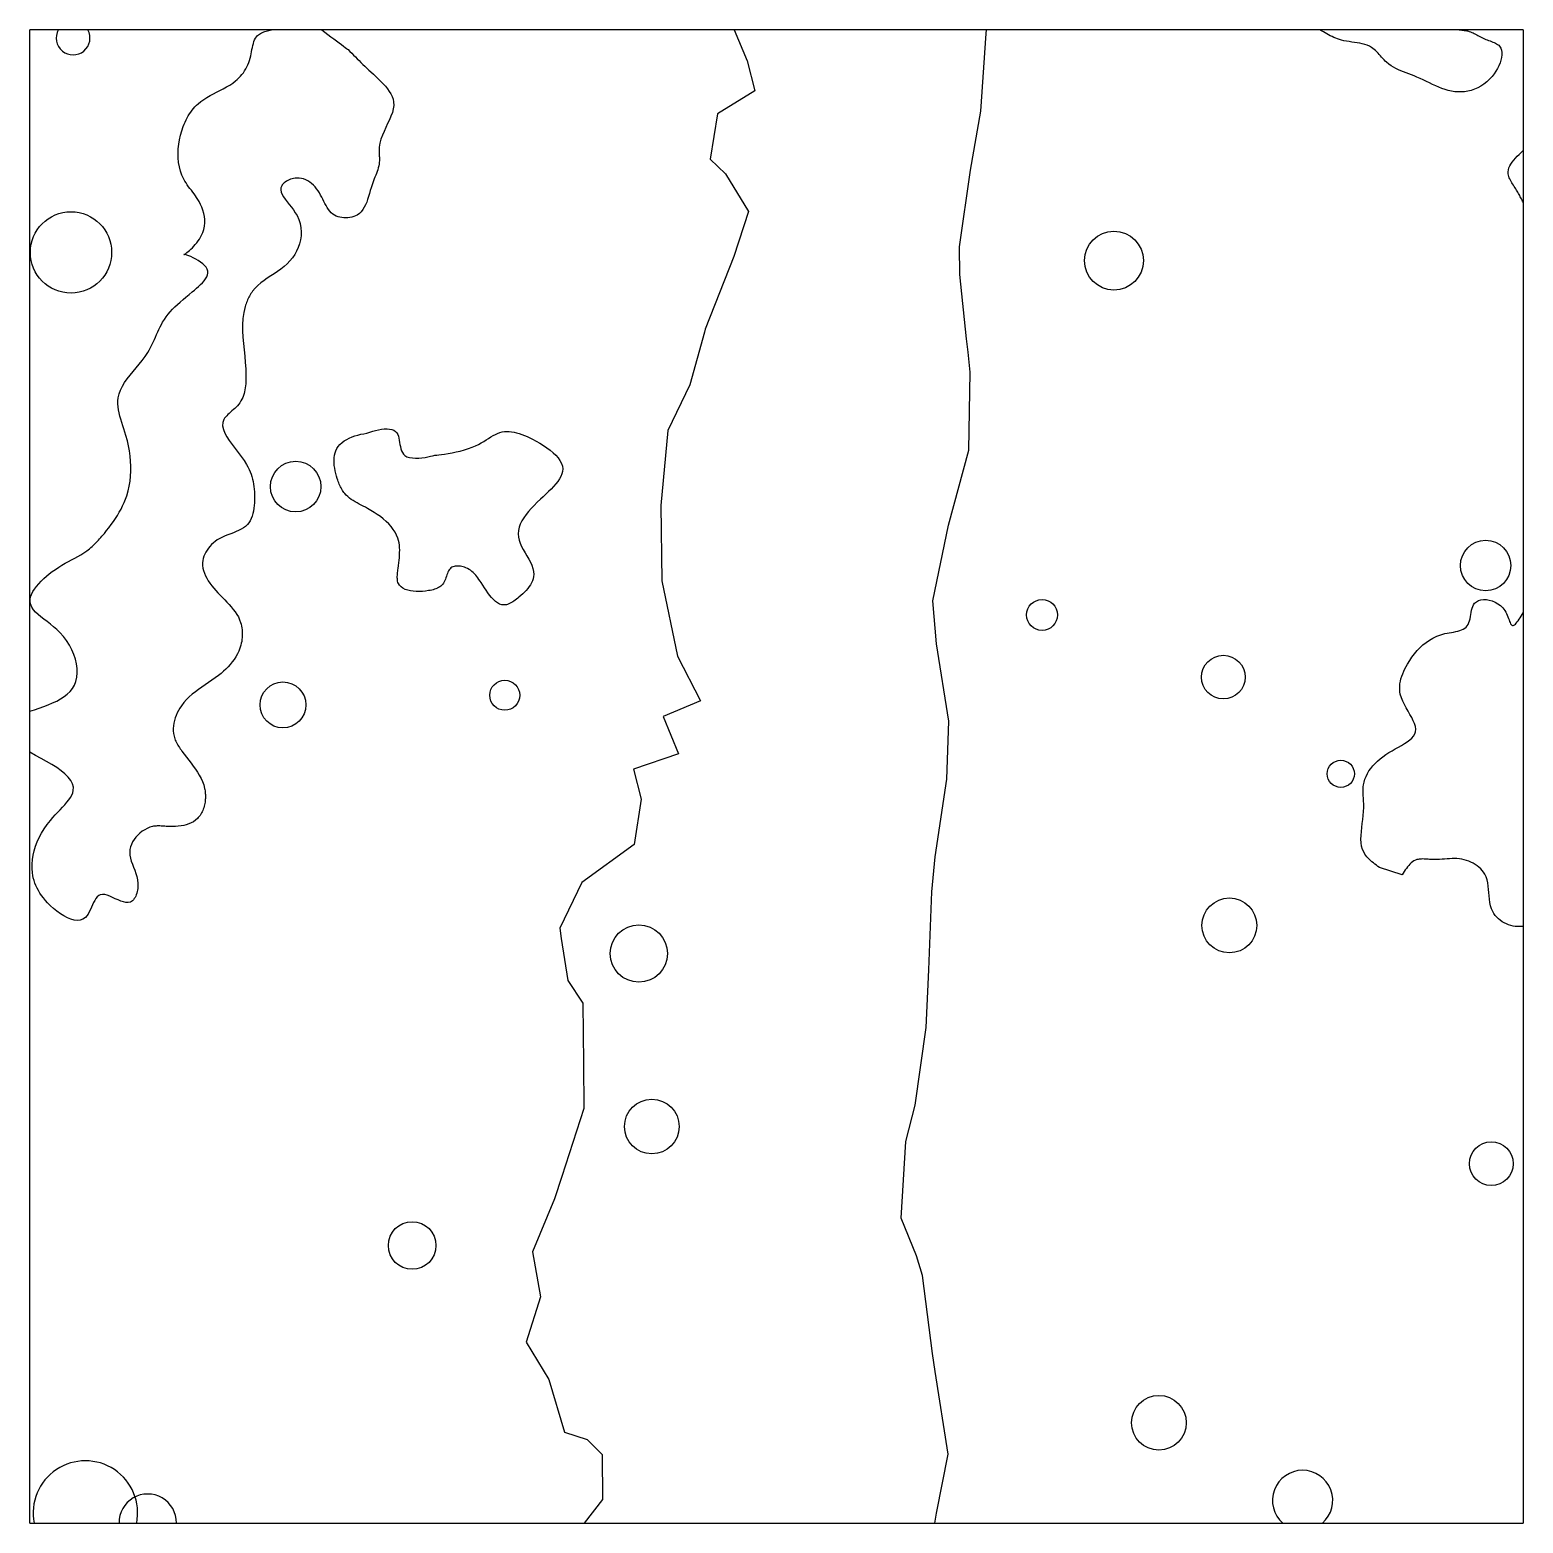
# Model space of a CAD drawing. Extents: x 32.99 to 35.76, y 25.38 to 28.16.
import ezdxf

# ---------------------------------------------------------------- set-up
doc = ezdxf.new("R2010")
doc.units = 0
for name, color, linetype in [('LAYER25', 5, 'CONTINUOUS'), ('LAYER52', 7, 'CONTINUOUS'), ('LAYER56', 7, 'CONTINUOUS'), ('LAYER8', 7, 'CONTINUOUS')]:
    doc.layers.add(name, color=color, linetype=linetype)

msp = doc.modelspace()

# ---------------------------------------------------------------- linework, layer by layer
at = {"layer": 'LAYER25', "color": 5, "linetype": 'CONTINUOUS'}
for points in [[(32.9869, 25.3848), (32.9869, 28.1619)], [(35.764, 28.1619), (32.9869, 28.1619)], [(35.764, 28.1619), (35.764, 25.3848)], [(32.9869, 25.3848), (35.764, 25.3848)]]:
    msp.add_lwpolyline(points, dxfattribs=at)
at = {"layer": 'LAYER52', "color": 7, "linetype": 'CONTINUOUS'}
for points in [[(35.6449, 28.1619), (35.6465, 28.1618), (35.6481, 28.1617), (35.6497, 28.1615), (35.6514, 28.1614), (35.653, 28.1612), (35.6546, 28.161), (35.6561, 28.1607), (35.6577, 28.1605), (35.6593, 28.1602), (35.6608, 28.1599), (35.6623, 28.1595), (35.6638, 28.1591), (35.6662, 28.1583), (35.6686, 28.1573), (35.6709, 28.1563), (35.6732, 28.1552), (35.6754, 28.154), (35.6777, 28.1528), (35.68, 28.1515), (35.6823, 28.1502), (35.6846, 28.1489), (35.687, 28.1477), (35.6894, 28.1465), (35.6919, 28.1453), (35.6945, 28.1442), (35.6971, 28.1432), (35.6998, 28.1422), (35.7024, 28.1413), (35.705, 28.1403), (35.7076, 28.1393), (35.7101, 28.1382), (35.7124, 28.1371), (35.7146, 28.1359), (35.7166, 28.1346), (35.7185, 28.1332), (35.7201, 28.1316), (35.7224, 28.1282), (35.7239, 28.1244), (35.7246, 28.1201), (35.7246, 28.1155), (35.724, 28.1106), (35.7228, 28.1055), (35.7211, 28.1004), (35.7189, 28.0951), (35.7163, 28.09), (35.7133, 28.0849), (35.7101, 28.0801), (35.7065, 28.0755), (35.7017, 28.07), (35.6965, 28.0652), (35.6911, 28.0609), (35.6854, 28.0572), (35.6796, 28.054), (35.6737, 28.0514), (35.6676, 28.0494), (35.6614, 28.0478), (35.6552, 28.0468), (35.649, 28.0464), (35.6429, 28.0464), (35.6367, 28.0469), (35.6307, 28.0478), (35.6247, 28.0492), (35.6189, 28.051), (35.613, 28.053), (35.6072, 28.0554), (35.6014, 28.0579), (35.5957, 28.0605), (35.5899, 28.0633), (35.5841, 28.0661), (35.5783, 28.0689), (35.5724, 28.0716), (35.5665, 28.0742), (35.5616, 28.0762), (35.5565, 28.0781), (35.5515, 28.08), (35.5466, 28.0819), (35.5416, 28.0838), (35.5367, 28.0858), (35.532, 28.0879), (35.5273, 28.0902), (35.5227, 28.0926), (35.5183, 28.0953), (35.5141, 28.0983), (35.5101, 28.1016), (35.5077, 28.1039), (35.5054, 28.1062), (35.5031, 28.1087), (35.5009, 28.1112), (35.4986, 28.1137), (35.4964, 28.1162), (35.4941, 28.1187), (35.4919, 28.1211), (35.4895, 28.1234), (35.4871, 28.1255), (35.4846, 28.1275), (35.4821, 28.1293), (35.478, 28.1316), (35.4738, 28.1334), (35.4694, 28.1349), (35.4648, 28.1361), (35.4601, 28.1371), (35.4552, 28.1379), (35.4503, 28.1386), (35.4454, 28.1393), (35.4404, 28.14), (35.4355, 28.1407), (35.4307, 28.1417), (35.4259, 28.1428), (35.4223, 28.1438), (35.4188, 28.145), (35.4154, 28.1463), (35.412, 28.1478), (35.4087, 28.1493), (35.4054, 28.1509), (35.4021, 28.1526), (35.3989, 28.1544), (35.3957, 28.1563), (35.3925, 28.1581), (35.3893, 28.16), (35.3861, 28.1619)], [(35.764, 27.8414), (35.763, 27.8434), (35.7619, 27.8455), (35.7609, 27.8475), (35.7598, 27.8495), (35.7587, 27.8516), (35.7576, 27.8536), (35.7565, 27.8557), (35.7553, 27.8577), (35.7541, 27.8598), (35.7529, 27.8618), (35.7517, 27.8639), (35.7504, 27.866), (35.7489, 27.8683), (35.7474, 27.8706), (35.7458, 27.8729), (35.7443, 27.8753), (35.7429, 27.8776), (35.7415, 27.8799), (35.7402, 27.8823), (35.7391, 27.8846), (35.7381, 27.8869), (35.7372, 27.8893), (35.7366, 27.8916), (35.7362, 27.8939), (35.7361, 27.8976), (35.7366, 27.9014), (35.7377, 27.9051), (35.7393, 27.9088), (35.7414, 27.9124), (35.7439, 27.916), (35.7467, 27.9197), (35.7498, 27.9232), (35.7532, 27.9268), (35.7567, 27.9304), (35.7603, 27.934), (35.764, 27.9375)]]:
    msp.add_lwpolyline(points, dxfattribs=at)
at = {"layer": 'LAYER56', "color": 7, "linetype": 'CONTINUOUS'}
for centre, radius in [((33.4813, 27.3125), 0.047), ((33.4575, 26.9065), 0.0426)]:
    msp.add_circle(centre, radius, dxfattribs=at)
msp.add_arc((33.0902, 25.4035), 0.0972, -11.1137, -168.8863, dxfattribs=at)
at = {"layer": 'LAYER8', "color": 7, "linetype": 'CONTINUOUS'}
for points in [[(32.9869, 26.8946), (32.9957, 26.8975), (33.0044, 26.9005), (33.0129, 26.9035), (33.0212, 26.9067), (33.0292, 26.9101), (33.0368, 26.9137), (33.0439, 26.9176), (33.0505, 26.9219), (33.0564, 26.9265), (33.0617, 26.9316), (33.0661, 26.9371), (33.0697, 26.9432), (33.0725, 26.9502), (33.0743, 26.9578), (33.0751, 26.9659), (33.0749, 26.9743), (33.0737, 26.9829), (33.0717, 26.9917), (33.0688, 27.0005), (33.0651, 27.0092), (33.0606, 27.0178), (33.0553, 27.0261), (33.0493, 27.034), (33.0426, 27.0414), (33.0369, 27.0468), (33.031, 27.0519), (33.025, 27.0568), (33.0189, 27.0615), (33.013, 27.066), (33.0074, 27.0704), (33.0022, 27.0748), (32.9976, 27.0792), (32.9936, 27.0836), (32.9905, 27.0882), (32.9884, 27.093), (32.9873, 27.0979), (32.9874, 27.1025), (32.9883, 27.1072), (32.99, 27.1121), (32.9925, 27.1171), (32.9956, 27.122), (32.9992, 27.127), (33.0033, 27.1319), (33.0079, 27.1368), (33.0127, 27.1415), (33.0177, 27.146), (33.0229, 27.1503), (33.0282, 27.1543), (33.0344, 27.1586), (33.0405, 27.1626), (33.0466, 27.1663), (33.0527, 27.1698), (33.0586, 27.1731), (33.0646, 27.1763), (33.0704, 27.1794), (33.0761, 27.1826), (33.0817, 27.1859), (33.0872, 27.1894), (33.0926, 27.193), (33.0978, 27.197), (33.1002, 27.199), (33.1027, 27.2011), (33.1051, 27.2033), (33.1074, 27.2055), (33.1098, 27.2078), (33.1121, 27.2102), (33.1144, 27.2126), (33.1166, 27.2151), (33.1188, 27.2176), (33.121, 27.2201), (33.1232, 27.2227), (33.1254, 27.2252), (33.1297, 27.2306), (33.134, 27.2361), (33.1382, 27.2417), (33.1422, 27.2474), (33.146, 27.2531), (33.1497, 27.2589), (33.1531, 27.2648), (33.1564, 27.2708), (33.1594, 27.2769), (33.1622, 27.283), (33.1647, 27.2893), (33.167, 27.2956), (33.1696, 27.3044), (33.1716, 27.3133), (33.1732, 27.3224), (33.1742, 27.3316), (33.1747, 27.3409), (33.1748, 27.3503), (33.1743, 27.3597), (33.1735, 27.3692), (33.1721, 27.3788), (33.1704, 27.3884), (33.1682, 27.3979), (33.1656, 27.4075), (33.1638, 27.4136), (33.1619, 27.4197), (33.16, 27.4257), (33.158, 27.4317), (33.1562, 27.4377), (33.1545, 27.4436), (33.153, 27.4494), (33.1518, 27.4552), (33.151, 27.4609), (33.1505, 27.4665), (33.1505, 27.472), (33.151, 27.4774), (33.1527, 27.4848), (33.1553, 27.492), (33.1589, 27.499), (33.1632, 27.506), (33.168, 27.5128), (33.1733, 27.5196), (33.1789, 27.5264), (33.1846, 27.5333), (33.1904, 27.5402), (33.196, 27.5472), (33.2013, 27.5544), (33.2062, 27.5618), (33.2089, 27.5665), (33.2115, 27.5713), (33.214, 27.5761), (33.2162, 27.5809), (33.2184, 27.5858), (33.2206, 27.5906), (33.2227, 27.5954), (33.2248, 27.6001), (33.2269, 27.6048), (33.2291, 27.6094), (33.2314, 27.6138), (33.2338, 27.6181), (33.237, 27.6233), (33.2405, 27.6282), (33.2442, 27.633), (33.2481, 27.6377), (33.2524, 27.6422), (33.2568, 27.6467), (33.2615, 27.6511), (33.2665, 27.6556), (33.2717, 27.6602), (33.2772, 27.6648), (33.2829, 27.6696), (33.2889, 27.6746), (33.2929, 27.6779), (33.2969, 27.6813), (33.3008, 27.6847), (33.3045, 27.6882), (33.308, 27.6917), (33.3111, 27.6953), (33.3137, 27.6989), (33.3158, 27.7025), (33.3172, 27.7061), (33.3179, 27.7097), (33.3178, 27.7133), (33.3168, 27.7169), (33.3148, 27.7204), (33.3119, 27.7238), (33.3083, 27.727), (33.3043, 27.7302), (33.2999, 27.7331), (33.2953, 27.7357), (33.2908, 27.7381), (33.2864, 27.7402), (33.2824, 27.7419), (33.279, 27.7432), (33.2762, 27.7441), (33.2743, 27.7444), (33.274, 27.7445), (33.2737, 27.7445), (33.2735, 27.7444), (33.2734, 27.7444), (33.2733, 27.7444), (33.2733, 27.7443), (33.2733, 27.7443), (33.2734, 27.7443), (33.2736, 27.7443), (33.2738, 27.7443), (33.274, 27.7443), (33.2743, 27.7444), (33.2755, 27.7451), (33.2771, 27.7462), (33.2791, 27.7476), (33.2813, 27.7495), (33.2838, 27.7516), (33.2864, 27.7541), (33.2891, 27.7568), (33.2919, 27.7597), (33.2946, 27.7628), (33.2973, 27.766), (33.2998, 27.7693), (33.3021, 27.7727), (33.3056, 27.7787), (33.3083, 27.7848), (33.3102, 27.7908), (33.3115, 27.7969), (33.3121, 27.803), (33.3121, 27.809), (33.3115, 27.8149), (33.3104, 27.8207), (33.3088, 27.8264), (33.3068, 27.832), (33.3044, 27.8374), (33.3016, 27.8427), (33.2995, 27.8463), (33.2971, 27.8499), (33.2947, 27.8534), (33.2922, 27.8568), (33.2897, 27.8602), (33.2872, 27.8636), (33.2846, 27.867), (33.2821, 27.8703), (33.2797, 27.8738), (33.2774, 27.8772), (33.2752, 27.8808), (33.2732, 27.8844), (33.2698, 27.8917), (33.2671, 27.8993), (33.265, 27.9072), (33.2636, 27.9154), (33.2628, 27.9237), (33.2626, 27.9321), (33.2629, 27.9406), (33.2638, 27.9491), (33.2652, 27.9576), (33.2671, 27.966), (33.2695, 27.9743), (33.2723, 27.9824), (33.274, 27.9864), (33.2757, 27.9904), (33.2775, 27.9943), (33.2795, 27.9982), (33.2816, 28.0019), (33.2838, 28.0055), (33.2861, 28.009), (33.2886, 28.0124), (33.2912, 28.0157), (33.2939, 28.0188), (33.2968, 28.0218), (33.2998, 28.0246), (33.305, 28.0288), (33.3104, 28.0327), (33.3162, 28.0363), (33.3221, 28.0397), (33.3282, 28.043), (33.3343, 28.0461), (33.3405, 28.0493), (33.3466, 28.0525), (33.3526, 28.0558), (33.3585, 28.0593), (33.3641, 28.0631), (33.3695, 28.0672), (33.3727, 28.0699), (33.3757, 28.0728), (33.3786, 28.0758), (33.3813, 28.079), (33.3839, 28.0823), (33.3863, 28.0858), (33.3885, 28.0894), (33.3906, 28.0932), (33.3925, 28.097), (33.3941, 28.1011), (33.3956, 28.1052), (33.3969, 28.1095), (33.3978, 28.1134), (33.3986, 28.1173), (33.3993, 28.1213), (33.4, 28.1252), (33.4008, 28.1291), (33.4016, 28.1329), (33.4025, 28.1365), (33.4036, 28.14), (33.4049, 28.1433), (33.4064, 28.1464), (33.4083, 28.1492), (33.4105, 28.1516), (33.4121, 28.1529), (33.4138, 28.1542), (33.4157, 28.1553), (33.4177, 28.1563), (33.4197, 28.1572), (33.4219, 28.158), (33.4241, 28.1588), (33.4264, 28.1595), (33.4288, 28.1601), (33.4312, 28.1608), (33.4336, 28.1614), (33.4361, 28.1619)], [(33.5299, 28.1619), (33.5356, 28.1576), (33.5413, 28.1533), (33.5469, 28.1492), (33.5522, 28.1452), (33.5573, 28.1414), (33.562, 28.1379), (33.5663, 28.1347), (33.5701, 28.1318), (33.5733, 28.1294), (33.5759, 28.1275), (33.5778, 28.1261), (33.5789, 28.1252), (33.579, 28.1251), (33.5791, 28.1251), (33.5791, 28.125), (33.5792, 28.125), (33.5792, 28.125), (33.5792, 28.125), (33.5792, 28.125), (33.5791, 28.125), (33.5791, 28.1251), (33.579, 28.1251), (33.5789, 28.1252), (33.5789, 28.1252)], [(33.5789, 28.1252), (33.5822, 28.1218), (33.5855, 28.1184), (33.5889, 28.115), (33.5923, 28.1116), (33.5957, 28.1082), (33.5991, 28.1047), (33.6026, 28.1013), (33.6062, 28.0978), (33.6098, 28.0943), (33.6135, 28.0907), (33.6173, 28.0872), (33.6211, 28.0836), (33.6257, 28.0793), (33.6304, 28.0749), (33.6351, 28.0705), (33.6397, 28.0661), (33.6441, 28.0616), (33.6482, 28.057), (33.652, 28.0523), (33.6554, 28.0476), (33.6584, 28.0428), (33.6607, 28.038), (33.6624, 28.033), (33.6634, 28.028), (33.6636, 28.0215), (33.6627, 28.0149), (33.661, 28.0082), (33.6585, 28.0014), (33.6555, 27.9945), (33.6523, 27.9875), (33.6489, 27.9804), (33.6455, 27.9732), (33.6425, 27.9659), (33.6398, 27.9586), (33.6379, 27.9512), (33.6367, 27.9438), (33.6366, 27.9414), (33.6365, 27.9391), (33.6365, 27.9367), (33.6365, 27.9344), (33.6366, 27.932), (33.6367, 27.9297), (33.6368, 27.9273), (33.6369, 27.925), (33.6369, 27.9227), (33.6369, 27.9204), (33.6369, 27.9181), (33.6367, 27.9158), (33.6363, 27.9123), (33.6356, 27.9088), (33.6348, 27.9053), (33.6338, 27.9019), (33.6326, 27.8985), (33.6314, 27.895), (33.6301, 27.8916), (33.6287, 27.8881), (33.6273, 27.8846), (33.6259, 27.881), (33.6245, 27.8774), (33.6232, 27.8737), (33.6215, 27.8684), (33.6199, 27.8629), (33.6183, 27.8575), (33.6167, 27.852), (33.6151, 27.8467), (33.6133, 27.8415), (33.6113, 27.8366), (33.6089, 27.8319), (33.6063, 27.8276), (33.6032, 27.8237), (33.5997, 27.8203), (33.5956, 27.8175), (33.5925, 27.8159), (33.5892, 27.8146), (33.5857, 27.8136), (33.5821, 27.8128), (33.5783, 27.8124), (33.5746, 27.8122), (33.5708, 27.8123), (33.5671, 27.8127), (33.5635, 27.8133), (33.56, 27.8143), (33.5567, 27.8155), (33.5536, 27.8171), (33.5502, 27.8193), (33.5472, 27.8218), (33.5445, 27.8248), (33.5421, 27.828), (33.5398, 27.8314), (33.5377, 27.8351), (33.5357, 27.8389), (33.5337, 27.8428), (33.5317, 27.8468), (33.5297, 27.8508), (33.5276, 27.8548), (33.5253, 27.8588), (33.5228, 27.8626), (33.5201, 27.8663), (33.5172, 27.8698), (33.5141, 27.8731), (33.5108, 27.8761), (33.5074, 27.8788), (33.5037, 27.8812), (33.4999, 27.8832), (33.496, 27.8847), (33.4919, 27.8858), (33.4876, 27.8864), (33.4832, 27.8864), (33.4803, 27.8861), (33.4775, 27.8856), (33.4746, 27.8849), (33.4718, 27.884), (33.4691, 27.883), (33.4665, 27.8818), (33.4641, 27.8804), (33.4618, 27.8789), (33.4597, 27.8774), (33.4579, 27.8757), (33.4564, 27.8739), (33.4552, 27.8721), (33.4538, 27.8683), (33.4536, 27.8644), (33.4545, 27.8602), (33.4564, 27.8559), (33.4589, 27.8514), (33.462, 27.8468), (33.4656, 27.842), (33.4694, 27.8371), (33.4732, 27.8321), (33.4771, 27.827), (33.4806, 27.8217), (33.4838, 27.8164), (33.4872, 27.809), (33.4896, 27.8015), (33.4911, 27.794), (33.4916, 27.7864), (33.4914, 27.7789), (33.4903, 27.7715), (33.4886, 27.7643), (33.4861, 27.7573), (33.483, 27.7505), (33.4794, 27.744), (33.4752, 27.738), (33.4706, 27.7323), (33.4652, 27.7269), (33.4596, 27.7218), (33.4536, 27.7171), (33.4474, 27.7127), (33.4411, 27.7085), (33.4348, 27.7043), (33.4285, 27.7001), (33.4224, 27.6958), (33.4165, 27.6913), (33.4109, 27.6865), (33.4057, 27.6813), (33.401, 27.6757), (33.3995, 27.6736), (33.398, 27.6714), (33.3967, 27.6692), (33.3954, 27.6669), (33.3941, 27.6646), (33.393, 27.6623), (33.3919, 27.6599), (33.3908, 27.6574), (33.3899, 27.655), (33.3889, 27.6525), (33.3881, 27.65), (33.3873, 27.6475), (33.3846, 27.6363), (33.383, 27.6249), (33.3823, 27.6135), (33.3823, 27.602), (33.3829, 27.5904), (33.384, 27.5787), (33.3852, 27.567), (33.3865, 27.5552), (33.3876, 27.5434), (33.3885, 27.5315), (33.3888, 27.5196), (33.3885, 27.5076), (33.3883, 27.5039), (33.3879, 27.5001), (33.3875, 27.4963), (33.3868, 27.4926), (33.3861, 27.489), (33.3852, 27.4854), (33.3841, 27.4818), (33.3828, 27.4783), (33.3812, 27.475), (33.3795, 27.4717), (33.3775, 27.4685), (33.3753, 27.4655), (33.373, 27.4629), (33.3706, 27.4604), (33.3681, 27.4579), (33.3654, 27.4556), (33.3628, 27.4533), (33.3602, 27.451), (33.3576, 27.4487), (33.3552, 27.4465), (33.3529, 27.4442), (33.3509, 27.4419), (33.3491, 27.4396), (33.3477, 27.4373), (33.3456, 27.4314), (33.3453, 27.4252), (33.3467, 27.4187), (33.3493, 27.412), (33.3531, 27.4051), (33.3577, 27.398), (33.3629, 27.3907), (33.3686, 27.3834), (33.3743, 27.376), (33.38, 27.3685), (33.3853, 27.3611), (33.39, 27.3537), (33.3925, 27.3491), (33.3948, 27.3446), (33.3967, 27.3401), (33.3985, 27.3356), (33.3999, 27.3311), (33.4011, 27.3265), (33.4022, 27.3219), (33.403, 27.3173), (33.4036, 27.3125), (33.4041, 27.3077), (33.4045, 27.3028), (33.4047, 27.2978), (33.4048, 27.2927), (33.4047, 27.2876), (33.4045, 27.2824), (33.4041, 27.2772), (33.4035, 27.2721), (33.4027, 27.267), (33.4016, 27.2622), (33.4002, 27.2575), (33.3985, 27.2531), (33.3965, 27.249), (33.3941, 27.2451), (33.3914, 27.2417), (33.3879, 27.2384), (33.384, 27.2356), (33.3798, 27.2331), (33.3752, 27.2308), (33.3705, 27.2287), (33.3655, 27.2268), (33.3604, 27.2249), (33.3553, 27.2229), (33.3501, 27.2209), (33.3451, 27.2186), (33.3401, 27.2161), (33.3353, 27.2132), (33.3317, 27.2106), (33.3282, 27.2078), (33.3249, 27.2047), (33.3219, 27.2014), (33.3191, 27.198), (33.3165, 27.1944), (33.3143, 27.1907), (33.3123, 27.1868), (33.3107, 27.1829), (33.3095, 27.179), (33.3086, 27.175), (33.3081, 27.171), (33.3081, 27.166), (33.3087, 27.1611), (33.3098, 27.1562), (33.3114, 27.1514), (33.3135, 27.1466), (33.3159, 27.1419), (33.3188, 27.1372), (33.3219, 27.1327), (33.3252, 27.1282), (33.3288, 27.1238), (33.3325, 27.1194), (33.3363, 27.1152), (33.3406, 27.1106), (33.3449, 27.1062), (33.3492, 27.1017), (33.3534, 27.0974), (33.3575, 27.093), (33.3615, 27.0886), (33.3652, 27.0841), (33.3686, 27.0796), (33.3718, 27.0749), (33.3746, 27.07), (33.377, 27.065), (33.3789, 27.0597), (33.3799, 27.0564), (33.3806, 27.053), (33.3812, 27.0496), (33.3817, 27.0461), (33.3819, 27.0425), (33.382, 27.039), (33.382, 27.0354), (33.3818, 27.0318), (33.3814, 27.0282), (33.3808, 27.0247)], [(33.6138, 27.4118), (33.619, 27.4136), (33.6245, 27.4153), (33.63, 27.4169), (33.6355, 27.4182), (33.6409, 27.4191), (33.6461, 27.4198), (33.6511, 27.4199), (33.6557, 27.4196), (33.66, 27.4188), (33.6638, 27.4173), (33.667, 27.4152), (33.6696, 27.4123), (33.6711, 27.4094), (33.6723, 27.4062), (33.6732, 27.4026), (33.674, 27.3988), (33.6746, 27.3948), (33.6752, 27.3908), (33.676, 27.3868), (33.6769, 27.383), (33.6781, 27.3793), (33.6796, 27.3759), (33.6816, 27.373), (33.6841, 27.3705), (33.6881, 27.3681), (33.6929, 27.3666), (33.6983, 27.3657), (33.7041, 27.3654), (33.7101, 27.3656), (33.716, 27.3661), (33.7218, 27.3669), (33.7271, 27.3679), (33.7317, 27.3689), (33.7355, 27.3698), (33.7383, 27.3706), (33.7399, 27.371), (33.74, 27.3711), (33.7401, 27.3711), (33.7402, 27.3712), (33.7402, 27.3712), (33.7401, 27.3712), (33.7401, 27.3712), (33.74, 27.3712), (33.7399, 27.3711), (33.7399, 27.3711), (33.7398, 27.3711), (33.7398, 27.3711), (33.7399, 27.371), (33.741, 27.371), (33.7436, 27.3712), (33.7475, 27.3716), (33.7524, 27.3722), (33.7583, 27.373), (33.7649, 27.3741), (33.7721, 27.3754), (33.7796, 27.3769), (33.7873, 27.3787), (33.795, 27.3807), (33.8026, 27.3831), (33.8097, 27.3857), (33.8155, 27.3882), (33.821, 27.3909), (33.8261, 27.3937), (33.8309, 27.3966), (33.8355, 27.3995), (33.8399, 27.4022), (33.8442, 27.4049), (33.8484, 27.4074), (33.8526, 27.4096), (33.8568, 27.4115), (33.861, 27.4131), (33.8654, 27.4142), (33.8695, 27.4148), (33.8738, 27.4151), (33.8782, 27.4149), (33.8828, 27.4144), (33.8874, 27.4136), (33.8921, 27.4125), (33.8969, 27.4111), (33.9017, 27.4095), (33.9066, 27.4076), (33.9116, 27.4055), (33.9166, 27.4032), (33.9216, 27.4007), (33.9285, 27.3971), (33.9353, 27.3932), (33.942, 27.3891), (33.9484, 27.3848), (33.9544, 27.3803), (33.9599, 27.3756), (33.9649, 27.3708), (33.9693, 27.3658), (33.9728, 27.3608), (33.9755, 27.3557), (33.9772, 27.3505), (33.9779, 27.3453), (33.9775, 27.3407), (33.9763, 27.336), (33.9744, 27.3314), (33.9718, 27.3267), (33.9686, 27.3221), (33.9649, 27.3174), (33.9607, 27.3127), (33.9562, 27.308), (33.9515, 27.3032), (33.9465, 27.2985), (33.9415, 27.2937), (33.9364, 27.2889), (33.9306, 27.2833), (33.9249, 27.2776), (33.9195, 27.2719), (33.9144, 27.2662), (33.9097, 27.2604), (33.9056, 27.2546), (33.9019, 27.2487), (33.899, 27.2428), (33.8968, 27.2368), (33.8954, 27.2308), (33.8949, 27.2247), (33.8954, 27.2185), (33.8968, 27.2128), (33.8989, 27.207), (33.9015, 27.2012), (33.9046, 27.1954), (33.908, 27.1895), (33.9114, 27.1837), (33.9147, 27.1778), (33.9177, 27.172), (33.9204, 27.1662), (33.9224, 27.1603), (33.9236, 27.1546), (33.924, 27.1488), (33.9236, 27.145), (33.9227, 27.1412), (33.9215, 27.1375), (33.9198, 27.1338), (33.9178, 27.1301), (33.9154, 27.1265), (33.9128, 27.123), (33.9099, 27.1195), (33.9068, 27.1162), (33.9034, 27.1129), (33.9, 27.1097), (33.8964, 27.1066), (33.8941, 27.1047), (33.8918, 27.1029), (33.8895, 27.1012), (33.8871, 27.0995), (33.8848, 27.098), (33.8824, 27.0967), (33.88, 27.0954), (33.8777, 27.0944), (33.8754, 27.0935), (33.8731, 27.0929), (33.8708, 27.0925), (33.8685, 27.0924), (33.8644, 27.0928), (33.8603, 27.0941), (33.8564, 27.0962), (33.8526, 27.0989), (33.849, 27.1023), (33.8454, 27.1061), (33.842, 27.1104), (33.8386, 27.1149), (33.8354, 27.1196), (33.8322, 27.1244), (33.8291, 27.1292), (33.826, 27.1339), (33.8241, 27.1369), (33.8221, 27.1399), (33.8201, 27.1427), (33.8181, 27.1454), (33.816, 27.148), (33.8138, 27.1504), (33.8115, 27.1527), (33.8091, 27.1549), (33.8065, 27.1568), (33.8038, 27.1586), (33.8009, 27.1602), (33.7977, 27.1616), (33.7954, 27.1625), (33.793, 27.1632), (33.7905, 27.1638), (33.788, 27.1643), (33.7854, 27.1646), (33.7829, 27.1648), (33.7805, 27.1647), (33.7781, 27.1645), (33.7759, 27.1641), (33.7737, 27.1634), (33.7718, 27.1625), (33.77, 27.1614), (33.7683, 27.1598), (33.7668, 27.1579), (33.7655, 27.1558), (33.7643, 27.1535), (33.7633, 27.151), (33.7624, 27.1484), (33.7615, 27.1458), (33.7606, 27.1431), (33.7597, 27.1405), (33.7587, 27.1379), (33.7575, 27.1355), (33.7562, 27.1332), (33.7547, 27.1312), (33.7531, 27.1293), (33.7512, 27.1276), (33.7492, 27.1261), (33.747, 27.1248), (33.7447, 27.1236), (33.7422, 27.1226), (33.7397, 27.1216), (33.737, 27.1208), (33.7342, 27.1201), (33.7313, 27.1195), (33.7284, 27.119), (33.7228, 27.1182), (33.7171, 27.1176), (33.7113, 27.1174), (33.7056, 27.1175), (33.7, 27.1179), (33.6946, 27.1187), (33.6896, 27.1198), (33.685, 27.1214), (33.6808, 27.1234), (33.6773, 27.1259), (33.6744, 27.1289), (33.6722, 27.1325), (33.6715, 27.1344), (33.6709, 27.1364), (33.6706, 27.1385), (33.6703, 27.1407), (33.6702, 27.143), (33.6702, 27.1454), (33.6703, 27.1478), (33.6705, 27.1503), (33.6708, 27.1528), (33.6711, 27.1554), (33.6714, 27.1579), (33.6717, 27.1604), (33.6724, 27.1655), (33.6731, 27.1705), (33.6736, 27.1754), (33.6741, 27.1803), (33.6744, 27.1851), (33.6746, 27.1898), (33.6747, 27.1945), (33.6745, 27.199), (33.6741, 27.2035), (33.6734, 27.2079), (33.6725, 27.2122), (33.6713, 27.2164), (33.669, 27.2221), (33.666, 27.2277), (33.6626, 27.233), (33.6586, 27.2382), (33.6542, 27.2431), (33.6493, 27.2478), (33.6442, 27.2523), (33.6387, 27.2566), (33.633, 27.2607), (33.6271, 27.2646), (33.621, 27.2683), (33.6149, 27.2718), (33.6109, 27.274), (33.607, 27.276), (33.6031, 27.2781), (33.5992, 27.2801), (33.5954, 27.2822), (33.5917, 27.2843), (33.5882, 27.2865), (33.5847, 27.2888), (33.5814, 27.2912), (33.5783, 27.2938), (33.5753, 27.2965), (33.5726, 27.2994), (33.5711, 27.3014), (33.5696, 27.3034), (33.5682, 27.3055), (33.5669, 27.3077), (33.5657, 27.3099), (33.5645, 27.3122), (33.5634, 27.3146), (33.5623, 27.317), (33.5613, 27.3195), (33.5604, 27.3221), (33.5595, 27.3246), (33.5586, 27.3273), (33.5571, 27.3321), (33.5558, 27.337), (33.5547, 27.3419), (33.5538, 27.3469), (33.5531, 27.3518), (33.5527, 27.3567), (33.5526, 27.3615), (33.5529, 27.3662), (33.5535, 27.3708), (33.5544, 27.3752)], [(33.5544, 27.3752), (33.5559, 27.3793), (33.5577, 27.3832), (33.5604, 27.3873), (33.5636, 27.391), (33.5674, 27.3944), (33.5716, 27.3975), (33.5761, 27.4002), (33.581, 27.4027), (33.5861, 27.4048), (33.5915, 27.4067), (33.597, 27.4084), (33.6026, 27.4097), (33.6082, 27.4109), (33.6138, 27.4118)], [(35.4966, 26.604), (35.4938, 26.6061), (35.491, 26.6083), (35.4882, 26.6104), (35.4855, 26.6126), (35.4829, 26.6148), (35.4803, 26.6171), (35.4779, 26.6193), (35.4756, 26.6217), (35.4735, 26.6241), (35.4715, 26.6265), (35.4697, 26.6291), (35.4681, 26.6317), (35.4655, 26.6375), (35.4637, 26.6437), (35.4627, 26.6502), (35.4624, 26.6569), (35.4625, 26.6639), (35.4631, 26.6711), (35.4639, 26.6784), (35.4648, 26.6858), (35.4658, 26.6933), (35.4667, 26.7008), (35.4673, 26.7083), (35.4677, 26.7157), (35.4676, 26.7193), (35.4676, 26.723), (35.4674, 26.7266), (35.4672, 26.7302), (35.467, 26.7337), (35.4668, 26.7372), (35.4666, 26.7407), (35.4665, 26.7442), (35.4665, 26.7476), (35.4665, 26.751), (35.4668, 26.7543), (35.4672, 26.7577), (35.4682, 26.7631), (35.4698, 26.7684), (35.4718, 26.7736), (35.4743, 26.7787), (35.4773, 26.7837), (35.4806, 26.7885), (35.4844, 26.7931), (35.4886, 26.7976), (35.4931, 26.802), (35.498, 26.8062), (35.5032, 26.8102), (35.5087, 26.814), (35.5144, 26.8177), (35.5204, 26.8212), (35.5263, 26.8246), (35.5323, 26.8279), (35.538, 26.8312), (35.5435, 26.8345), (35.5486, 26.8379), (35.5532, 26.8413), (35.5571, 26.8448), (35.5603, 26.8485), (35.5627, 26.8524), (35.5641, 26.8566), (35.5644, 26.8613), (35.5637, 26.8663), (35.562, 26.8716), (35.5597, 26.8771), (35.5567, 26.8829), (35.5534, 26.8887), (35.5499, 26.8948), (35.5464, 26.901), (35.5431, 26.9072), (35.54, 26.9135), (35.5375, 26.9199), (35.5356, 26.9263), (35.5348, 26.9311), (35.5344, 26.936), (35.5344, 26.9408), (35.5349, 26.9456), (35.5357, 26.9504), (35.5368, 26.9551), (35.5383, 26.9598), (35.54, 26.9645), (35.542, 26.969), (35.5441, 26.9735), (35.5465, 26.978), (35.549, 26.9824), (35.553, 26.989), (35.5573, 26.9954), (35.562, 27.0015), (35.5669, 27.0074), (35.5721, 27.0129), (35.5776, 27.018), (35.5835, 27.0227), (35.5897, 27.027), (35.5963, 27.0308), (35.6033, 27.0341), (35.6107, 27.0368), (35.6185, 27.039), (35.6225, 27.0399), (35.6265, 27.0406), (35.6306, 27.0413), (35.6346, 27.042), (35.6386, 27.0427), (35.6424, 27.0436), (35.646, 27.0446), (35.6495, 27.0458), (35.6526, 27.0472), (35.6555, 27.0489), (35.658, 27.051), (35.6602, 27.0534), (35.6619, 27.0563), (35.6632, 27.0595), (35.6643, 27.0631), (35.6652, 27.0668), (35.6659, 27.0707), (35.6665, 27.0747), (35.6672, 27.0786), (35.668, 27.0825), (35.669, 27.0862), (35.6702, 27.0897), (35.6717, 27.0928), (35.6737, 27.0955), (35.677, 27.0984), (35.6809, 27.1006), (35.6854, 27.1019), (35.6904, 27.1025), (35.6957, 27.1023), (35.7011, 27.1015), (35.7066, 27.0999), (35.712, 27.0976), (35.7171, 27.0947), (35.722, 27.0911), (35.7263, 27.0869), (35.73, 27.082), (35.7317, 27.0792), (35.7332, 27.0762), (35.7345, 27.0732), (35.7357, 27.0702), (35.7368, 27.0672), (35.7379, 27.0644), (35.7389, 27.0618), (35.7398, 27.0595), (35.7408, 27.0575), (35.7418, 27.0559), (35.7429, 27.0548), (35.744, 27.0542), (35.7453, 27.0541), (35.7466, 27.0546), (35.7481, 27.0555), (35.7496, 27.0569), (35.7513, 27.0587), (35.753, 27.0607), (35.7547, 27.0631), (35.7565, 27.0657), (35.7584, 27.0685), (35.7602, 27.0714), (35.7621, 27.0744), (35.764, 27.0775)], [(33.3808, 27.0247), (33.3801, 27.0212), (33.3793, 27.0177), (33.3775, 27.012), (33.3753, 27.0066), (33.3728, 27.0013), (33.3699, 26.9962), (33.3667, 26.9912), (33.3632, 26.9865), (33.3595, 26.9818), (33.3555, 26.9774), (33.3513, 26.9731), (33.3469, 26.969), (33.3424, 26.9651), (33.3378, 26.9613), (33.3317, 26.9567), (33.3255, 26.9523), (33.3192, 26.948), (33.313, 26.9438), (33.3068, 26.9396), (33.3006, 26.9353), (33.2947, 26.9309), (33.2889, 26.9263), (33.2833, 26.9215), (33.278, 26.9163), (33.2731, 26.9107), (33.2686, 26.9046), (33.2659, 26.9005), (33.2634, 26.8961), (33.2611, 26.8916), (33.2591, 26.887), (33.2573, 26.8822), (33.2559, 26.8774), (33.2548, 26.8725), (33.2541, 26.8677), (33.2537, 26.8628), (33.2537, 26.858), (33.2541, 26.8532), (33.255, 26.8486), (33.2557, 26.8461), (33.2565, 26.8436), (33.2574, 26.8412), (33.2584, 26.8389), (33.2596, 26.8365), (33.2608, 26.8342), (33.2621, 26.8319), (33.2635, 26.8296), (33.2649, 26.8274), (33.2664, 26.8251), (33.268, 26.8229), (33.2695, 26.8207), (33.2737, 26.8151), (33.278, 26.8095), (33.2823, 26.8039), (33.2866, 26.7984), (33.2907, 26.7928), (33.2948, 26.7872), (33.2985, 26.7815), (33.302, 26.7757), (33.3052, 26.7698), (33.3079, 26.7638), (33.3102, 26.7576), (33.3119, 26.7512), (33.3123, 26.7489), (33.3127, 26.7466), (33.313, 26.7443), (33.3132, 26.742), (33.3134, 26.7397), (33.3135, 26.7373), (33.3135, 26.735), (33.3134, 26.7326), (33.3132, 26.7303), (33.313, 26.7279), (33.3127, 26.7255), (33.3122, 26.7232), (33.3117, 26.7205), (33.311, 26.7179), (33.3103, 26.7153), (33.3094, 26.7128), (33.3084, 26.7103), (33.3073, 26.7078), (33.3061, 26.7055), (33.3048, 26.7032), (33.3034, 26.701), (33.3019, 26.6989), (33.3002, 26.6969), (33.2985, 26.695), (33.2949, 26.6919), (33.2911, 26.6893), (33.2869, 26.687), (33.2825, 26.6851), (33.2778, 26.6836), (33.273, 26.6824), (33.2681, 26.6815), (33.263, 26.6809), (33.2579, 26.6805), (33.2527, 26.6803), (33.2476, 26.6803), (33.2425, 26.6805), (33.2402, 26.6806), (33.2378, 26.6808), (33.2354, 26.681), (33.2331, 26.6811), (33.2308, 26.6812), (33.2285, 26.6813), (33.2262, 26.6814), (33.2239, 26.6813), (33.2216, 26.6812), (33.2194, 26.681), (33.2171, 26.6807), (33.2149, 26.6803), (33.21, 26.6789), (33.2052, 26.6769), (33.2005, 26.6744), (33.196, 26.6715), (33.1917, 26.6681), (33.1877, 26.6644), (33.1841, 26.6604), (33.1808, 26.6561), (33.178, 26.6517), (33.1758, 26.6471), (33.174, 26.6425), (33.173, 26.6378), (33.1726, 26.6323), (33.173, 26.6268), (33.174, 26.6213), (33.1756, 26.6158), (33.1776, 26.6102), (33.1797, 26.6046), (33.1819, 26.5989), (33.184, 26.593), (33.1857, 26.5871), (33.1871, 26.5809), (33.1879, 26.5746), (33.1879, 26.568), (33.1876, 26.5651), (33.1871, 26.5621), (33.1865, 26.5592), (33.1858, 26.5563), (33.1848, 26.5535), (33.1837, 26.5509), (33.1825, 26.5484), (33.1811, 26.5462), (33.1795, 26.5441), (33.1778, 26.5424), (33.1759, 26.541), (33.174, 26.5399), (33.1699, 26.5389), (33.1656, 26.539), (33.1609, 26.54), (33.1559, 26.5416), (33.1509, 26.5437), (33.1457, 26.5461), (33.1406, 26.5484), (33.1356, 26.5506), (33.1307, 26.5524), (33.1261, 26.5536), (33.1218, 26.554), (33.1179, 26.5534), (33.1149, 26.5518), (33.1122, 26.5494), (33.1098, 26.5464), (33.1075, 26.5428), (33.1054, 26.5388), (33.1034, 26.5346), (33.1015, 26.5302), (33.0995, 26.5258), (33.0974, 26.5216), (33.0952, 26.5176), (33.0929, 26.5141), (33.0902, 26.5111), (33.0857, 26.5079), (33.0807, 26.5061), (33.0751, 26.5056), (33.0692, 26.5063), (33.063, 26.5081), (33.0566, 26.5107), (33.0501, 26.5141), (33.0436, 26.5182), (33.0373, 26.5228), (33.0311, 26.5278), (33.0253, 26.533), (33.0199, 26.5385), (33.0158, 26.543), (33.012, 26.5475), (33.0086, 26.552), (33.0055, 26.5566), (33.0027, 26.5612), (33.0002, 26.5658), (32.9981, 26.5704), (32.9962, 26.5751), (32.9946, 26.5798), (32.9933, 26.5846), (32.9923, 26.5893), (32.9916, 26.5942), (32.9909, 26.6023), (32.9909, 26.6104), (32.9916, 26.6187), (32.9929, 26.627), (32.9949, 26.6353), (32.9975, 26.6436), (33.0007, 26.6519), (33.0045, 26.6601), (33.0088, 26.6682), (33.0138, 26.6762), (33.0193, 26.684), (33.0253, 26.6917), (33.0296, 26.6968), (33.0341, 26.7018), (33.0387, 26.7067), (33.0432, 26.7115), (33.0476, 26.7162), (33.0518, 26.7209), (33.0557, 26.7255), (33.0593, 26.73), (33.0623, 26.7344), (33.0648, 26.7388), (33.0666, 26.743), (33.0677, 26.7473), (33.0679, 26.7537), (33.0662, 26.76), (33.0629, 26.7661), (33.0582, 26.7722), (33.0521, 26.7781), (33.0449, 26.784), (33.0368, 26.7898), (33.0278, 26.7956), (33.0181, 26.8013), (33.008, 26.807), (32.9976, 26.8126), (32.9869, 26.8183)], [(35.764, 26.4946), (35.7628, 26.4945), (35.7616, 26.4944), (35.7604, 26.4943), (35.7592, 26.4943), (35.7579, 26.4942), (35.7567, 26.4942), (35.7555, 26.4942), (35.7543, 26.4942), (35.7531, 26.4942), (35.7518, 26.4943), (35.7506, 26.4943), (35.7494, 26.4944), (35.7452, 26.4951), (35.741, 26.4961), (35.7369, 26.4974), (35.7328, 26.4991), (35.7289, 26.5011), (35.7251, 26.5033), (35.7215, 26.5059), (35.7181, 26.5087), (35.715, 26.5117), (35.7122, 26.515), (35.7097, 26.5184), (35.7075, 26.522), (35.7051, 26.5275), (35.7033, 26.5331), (35.7021, 26.539), (35.7012, 26.545), (35.7006, 26.5511), (35.7002, 26.5573), (35.6997, 26.5634), (35.6991, 26.5695), (35.6982, 26.5754), (35.697, 26.5811), (35.6952, 26.5867), (35.6927, 26.5919), (35.6906, 26.5954), (35.688, 26.5987), (35.6851, 26.6018), (35.6819, 26.6047), (35.6785, 26.6074), (35.6748, 26.6098), (35.671, 26.6121), (35.667, 26.6141), (35.6629, 26.6158), (35.6587, 26.6173), (35.6545, 26.6185), (35.6503, 26.6194), (35.6456, 26.6202), (35.641, 26.6206), (35.6364, 26.6207), (35.6318, 26.6207), (35.6272, 26.6205), (35.6226, 26.6202), (35.618, 26.6198), (35.6134, 26.6194), (35.6087, 26.6191), (35.604, 26.6189), (35.5993, 26.6188), (35.5945, 26.6189), (35.592, 26.619), (35.5896, 26.6192), (35.5872, 26.6194), (35.5847, 26.6196), (35.5823, 26.6198), (35.5799, 26.6199), (35.5775, 26.62), (35.5752, 26.6199), (35.5729, 26.6198), (35.5707, 26.6196), (35.5685, 26.6192), (35.5664, 26.6187), (35.5636, 26.6176), (35.5609, 26.6162), (35.5583, 26.6145), (35.5559, 26.6125), (35.5535, 26.6102), (35.5512, 26.6078), (35.5491, 26.6052), (35.5469, 26.6024), (35.5449, 26.5995), (35.5428, 26.5965), (35.5408, 26.5934), (35.5388, 26.5903)], [(35.5388, 26.5903), (35.4966, 26.604)], [(35.5388, 26.5903), (35.5388, 26.5903)]]:
    msp.add_lwpolyline(points, dxfattribs=at)
at = {"layer": 'LAYER8', "color": 1, "linetype": 'CONTINUOUS'}
for points in [[(34.2969, 28.1619), (34.3207, 28.1042), (34.3353, 28.0484), (34.2655, 28.0058), (34.2523, 27.9217), (34.2806, 27.894), (34.3234, 27.8244), (34.2963, 27.7402), (34.243, 27.6053), (34.2416, 27.5997), (34.2145, 27.5015), (34.1732, 27.4171), (34.1606, 27.2771), (34.162, 27.1371), (34.1914, 26.9974), (34.2341, 26.9139), (34.1644, 26.8852), (34.193, 26.8155), (34.1092, 26.7868), (34.1239, 26.7309), (34.1107, 26.6468), (34.0133, 26.5759), (33.9722, 26.4915), (33.9751, 26.4722)], [(34.7291, 27.5874), (34.7162, 27.707), (34.7157, 27.7582), (34.7362, 27.9011), (34.7552, 28.0105), (34.7656, 28.155), (34.7663, 28.1619)], [(34.6733, 25.4035), (34.6947, 25.5131), (34.6705, 25.6665), (34.6654, 25.7003), (34.647, 25.8451), (34.6357, 25.8821), (34.6071, 25.9518), (34.6157, 26.0943), (34.6332, 26.1619), (34.6539, 26.3065), (34.6586, 26.414), (34.6646, 26.5586), (34.6708, 26.6241), (34.692, 26.7684), (34.6962, 26.8763), (34.6727, 27.0203), (34.6661, 27.0999), (34.6952, 27.2405), (34.7333, 27.3804), (34.7356, 27.5252), (34.7318, 27.5623), (34.7291, 27.5874)], [(33.9751, 26.4722), (33.9873, 26.3937), (34.0155, 26.352), (34.0165, 26.2401), (34.0174, 26.1561), (33.9764, 26.0297), (33.9628, 25.9876), (33.9217, 25.8893), (33.9368, 25.8054), (33.9097, 25.7212), (33.952, 25.6516), (33.9811, 25.5539), (34.0233, 25.5403), (34.0514, 25.5126), (34.0521, 25.4286), (34.0178, 25.3848)], [(34.6697, 25.3848), (34.6733, 25.4035)]]:
    msp.add_lwpolyline(points, dxfattribs=at)
at = {"layer": 'LAYER8', "color": 7, "linetype": 'CONTINUOUS'}
for centre, radius in [((33.0634, 27.748), 0.0756), ((35.0029, 27.7329), 0.0548), ((35.6942, 27.1657), 0.0469), ((34.8693, 27.0738), 0.0288), ((35.2065, 26.9581), 0.0406), ((33.8701, 26.9244), 0.0279), ((35.4249, 26.7783), 0.0252), ((35.2177, 26.4964), 0.051), ((34.1195, 26.444), 0.0533), ((34.1436, 26.1223), 0.0508), ((35.7047, 26.0532), 0.0407), ((33.6979, 25.9011), 0.0443), ((35.0867, 25.5714), 0.0509)]:
    msp.add_circle(centre, radius, dxfattribs=at)
for centre, radius, start, end in [((33.0673, 28.1468), 0.0314, 151.1968, 28.8001), ((35.3539, 25.427), 0.056, -48.9817, -131.028), ((33.2061, 25.3856), 0.0533, -0.8876, -179.1125)]:
    msp.add_arc(centre, radius, start, end, dxfattribs=at)

doc.saveas('drawing.dxf')
